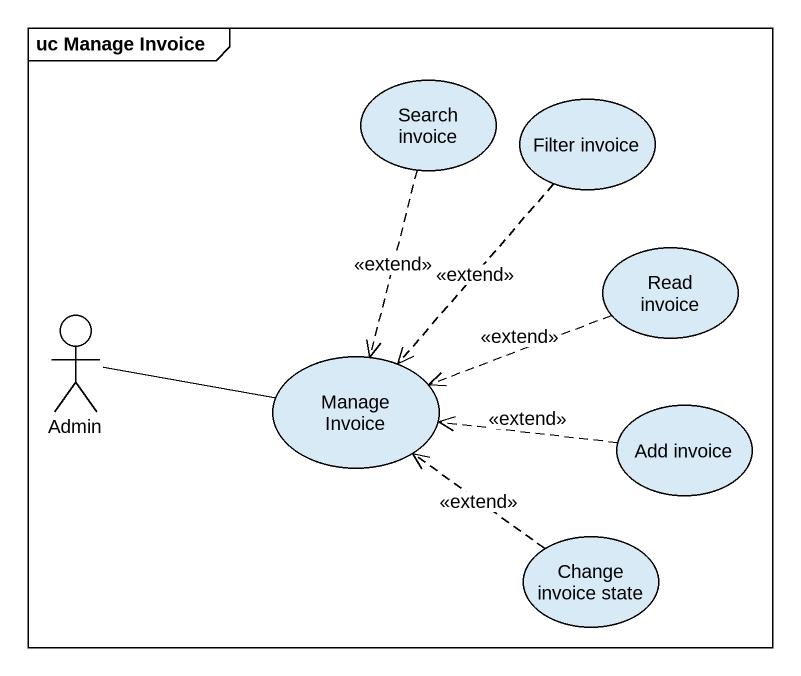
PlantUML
@startuml
mainframe uc Manage Invoice
usecase "Search invoice" as Search_invoice
usecase "Filter invoice" as Filter_invoice
usecase "Read invoice" as Read_invoice
actor Admin
usecase "Manage Invoice" as Manage_Invoice
usecase "Add invoice" as Add_invoice
usecase "Change invoice state" as Change_invoice_state
Search_invoice ..> Manage_Invoice : <<extend>>
Filter_invoice ..> Manage_Invoice : <<extend>>
Read_invoice .left.> Manage_Invoice : <<extend>>
Manage_Invoice -left- Admin
Add_invoice .left.> Manage_Invoice : <<extend>>
Change_invoice_state .up.> Manage_Invoice : <<extend>>
@enduml
